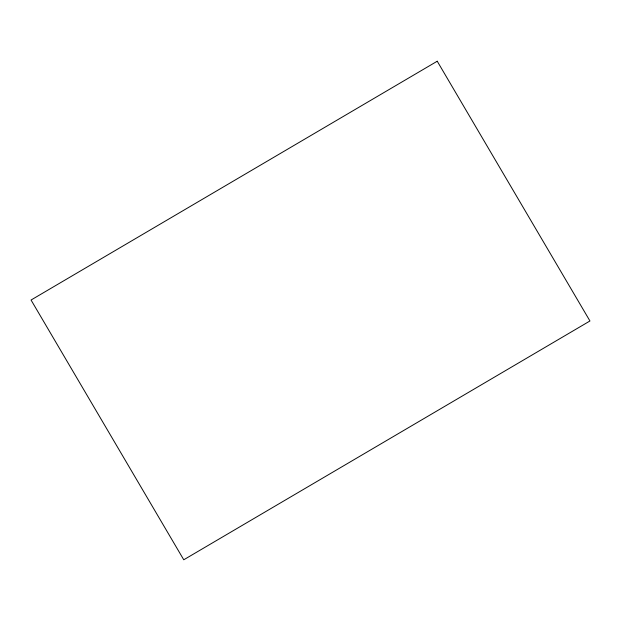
<?xml version="1.0" encoding="UTF-8"?>
<svg xmlns="http://www.w3.org/2000/svg" width="621" height="621" viewBox="0 0 621 621"><rect width="100%" height="100%" fill="white"/><g stroke="black" fill="none" stroke-linecap="round" stroke-linejoin="round"><path stroke-width="0.93" d="M437.238 61.223L31.05 300.021L183.762 559.777L589.95 320.979L437.238 61.223"/></g></svg>
